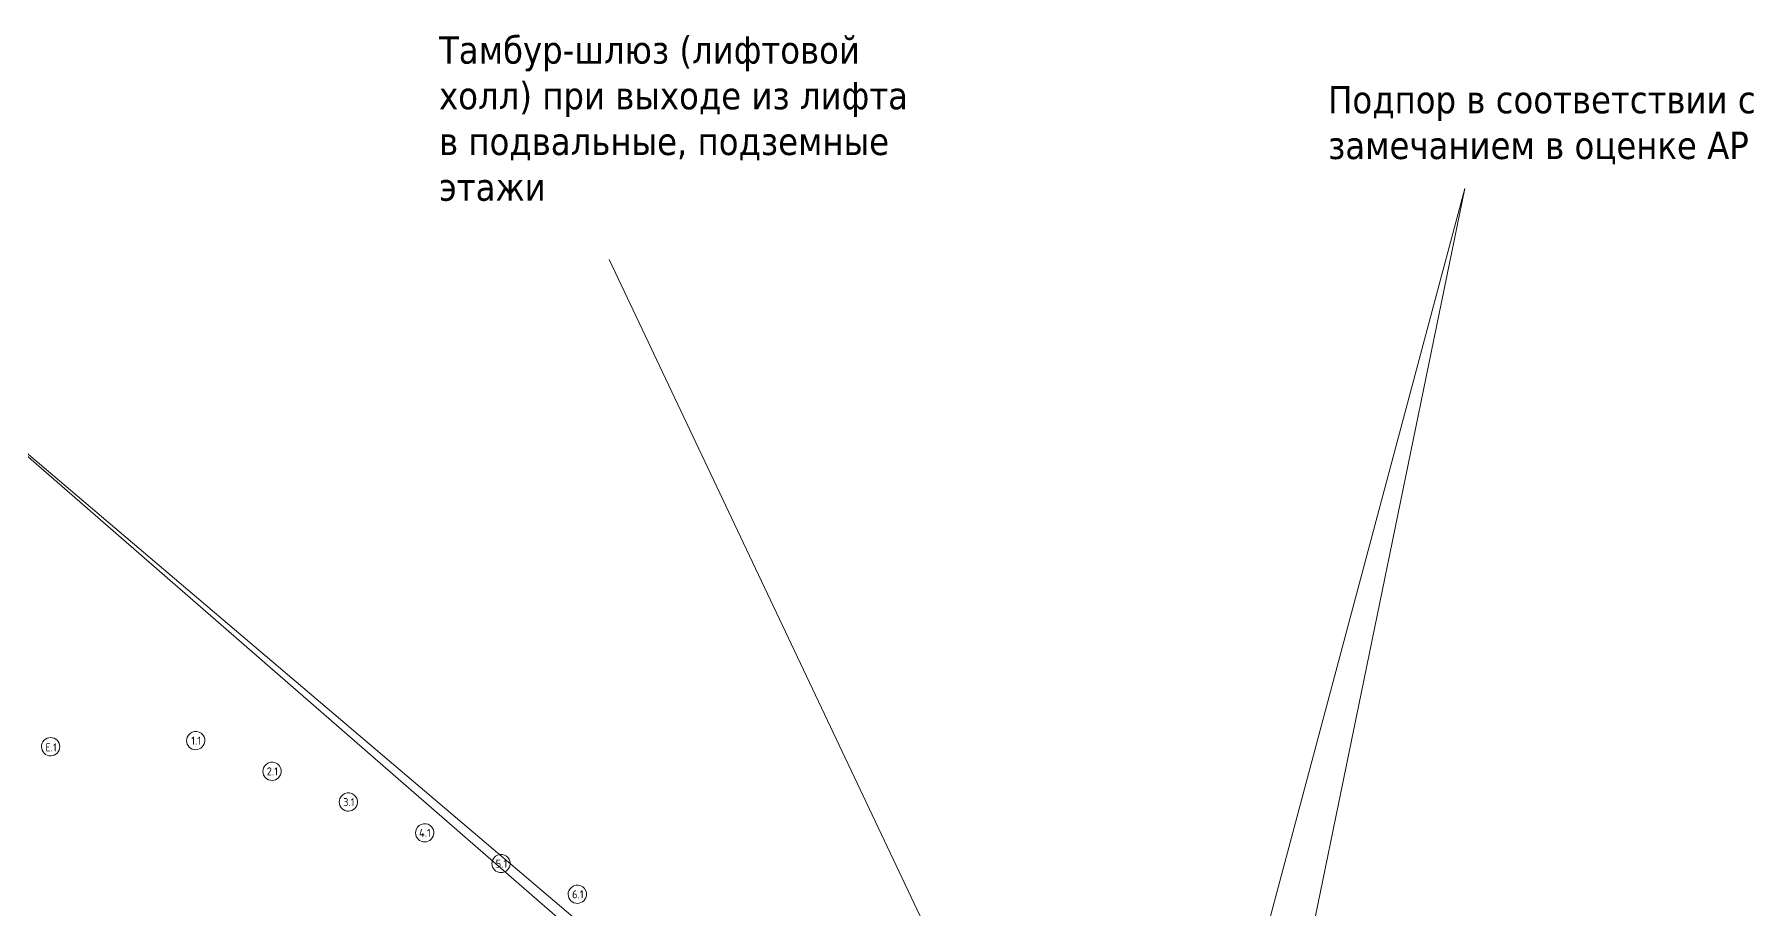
# Model space of a CAD drawing. Header units: millimetres. Extents: x -584918 to 2941280, y 3000189 to 4229862.
# Drawn here: x 170354 to 245569, y 3493801 to 3532108 of the extents above; entities that cross this region are included whole.
import ezdxf

# ---------------------------------------------------------------- set-up
doc = ezdxf.new("R2010")
doc.units = ezdxf.units.MM
doc.layers.add('Оси', color=7, linetype='Continuous', lineweight=0)
doc.layers.add('экспертиза ДУ пояснения', color=6, linetype='Continuous', lineweight=0)
doc.styles.add('GOST Common_1', font='', dxfattribs={"height": 700})
doc.styles.add('ЭКСПЕРТИЗА', font='tahoma.ttf')
doc.styles.get('GOST Common_1').set_extended_font_data('GOST Common')

# ---------------------------------------------------------------- blocks, each defined once
blk = doc.blocks.new('Ось сетки - Круг_Ø8 мм-6577-АР Этаж 00')
at = {"layer": 'Оси'}
for start, end in [(360, 180), (180, 360)]:
    blk.add_arc((0, 0), 4, start, end, dxfattribs=at)

msp = doc.modelspace()

# ---------------------------------------------------------------- linework, layer by layer
at = {"layer": 'экспертиза ДУ пояснения'}
for points in [[(232940.59, 3525365.27), (218907.742, 3472816.14)], [(221080.422, 3467589.34), (232940.59, 3525365.27)], [(195502.019, 3522248.046), (218907.742, 3472816.14)], [(164474.844, 3518489.191), (212333.85, 3476842.158)], [(213369.944, 3476952.906), (164474.844, 3518489.191)]]:
    msp.add_lwpolyline(points, dxfattribs=at)

# ---------------------------------------------------------------- block references
at = {"layer": 'Оси'}
for p, xscale, yscale, zscale, rotation in [((171064.48, 3500930.915), 99.99999999999993, 99.99999999999993, 99.99999999999993, 248.0513009164574), ((177412.219, 3501202.017), 99.99999999999994, 99.99999999999994, 99.99999999999994, 338.0513009164571), ((180751.287, 3499856.422), 99.99999999999994, 99.99999999999994, 99.99999999999994, 338.0513009164571), ((184090.355, 3498510.828), 99.99999999999994, 99.99999999999994, 99.99999999999994, 338.0513009164571), ((187429.423, 3497165.233), 99.99999999999994, 99.99999999999994, 99.99999999999994, 338.0513009164571), ((190768.491, 3495819.639), 99.99999999999994, 99.99999999999994, 99.99999999999994, 338.0513009164571), ((194107.559, 3494474.044), 99.99999999999994, 99.99999999999994, 99.99999999999994, 338.0513009164571)]:
    msp.add_blockref('Ось сетки - Круг_Ø8 мм-6577-АР Этаж 00', p, dxfattribs=dict(at, xscale=xscale, yscale=yscale, zscale=zscale, rotation=rotation))

# ---------------------------------------------------------------- texts
at = {"layer": 'Оси', "char_height": 350, "attachment_point": 1, "style": 'GOST Common_1'}
for s, insert, width in [('1.1', (177215.309, 3501372.406), 490.63275), ('\\fGOST Common|b0|i0|c204|p34|;\\W.9;Е', (170838.763, 3501077.082), 274.17712), ('.1', (171064.981, 3501077.082), 303.03787), ('2.1', (180518.827, 3500026.811), 577.215), ('3.1', (183861.045, 3498681.217), 569.99981), ('4.1', (187182.113, 3497335.622), 613.29094), ('5.1', (190536.031, 3495990.027), 577.215), ('6.1', (193875.099, 3494644.433), 577.215)]:
    msp.add_mtext(s, dxfattribs=dict(at, insert=insert, width=width))
at = {"layer": 'экспертиза ДУ пояснения', "color": 2, "lineweight": 0, "char_height": 1200, "width": 20787.22348, "attachment_point": 1, "style": 'ЭКСПЕРТИЗА'}
for s, insert in [('Тамбур-шлюз (лифтовой холл) при выходе из лифта в подвальные, подземные этажи', (188058.754, 3532029.605, 0)), ('Подпор в соответствии с замечанием в оценке АР', (226952.357, 3529854.127, 0))]:
    msp.add_mtext(s, dxfattribs=dict(at, insert=insert))

doc.saveas('drawing.dxf')
